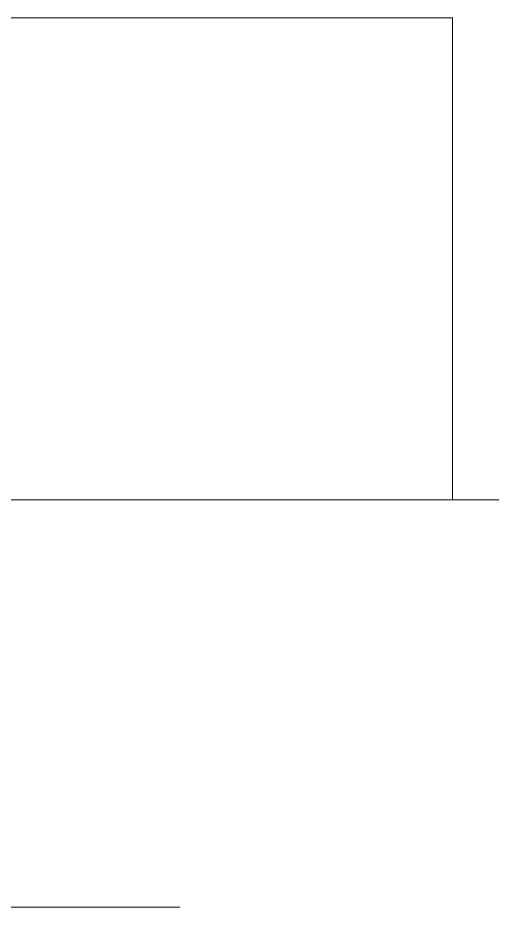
# Model space of a CAD drawing. Header units: millimetres. Extents: x -99196 to 15601, y -9661 to 93550.
# Drawn here: x -9085 to -8736, y 54900 to 55555 of the extents above; entities that cross this region are included whole.
import ezdxf

# ---------------------------------------------------------------- set-up
doc = ezdxf.new("R2010")
doc.units = ezdxf.units.MM
doc.linetypes.add('Centre', pattern=[31.75, 6.35, -4.7625, 15.875, -4.7625])
for name, color, linetype, lineweight in [('M-EQPM', 44, 'Continuous', 5), ('NET-THAY', 2, 'Continuous', 9), ('TRUC', 225, 'Continuous', 5)]:
    doc.layers.add(name, color=color, linetype=linetype, lineweight=lineweight)

# ---------------------------------------------------------------- blocks, each defined once
blk = doc.blocks.new('ALB-AC MAY LANH - Generic _Without Brackets_-1836009-MẶT ĐỨNG 14-1')
at = {"layer": 'M-EQPM'}
for p, q in [((-9635.52, 19255), (-8765.52, 19255)), ((-8765.52, 19255), (-8765.52, 18900))]:
    blk.add_line(p, q, dxfattribs=at)
blk = doc.blocks.new('A$C677B3655')
at = {"layer": 'NET-THAY'}
blk.add_line((-21428.26, 300), (-23628.26, 300), dxfattribs=at)
at = {"layer": 'M-EQPM'}
blk.add_blockref('ALB-AC MAY LANH - Generic _Without Brackets_-1836009-MẶT ĐỨNG 14-1', (-13327.74, -18600), dxfattribs=at)

msp = doc.modelspace()

# ---------------------------------------------------------------- linework, layer by layer
at = {"layer": 'TRUC', "linetype": 'Centre', "ltscale": 75}
msp.add_line((-99096.41, 54900), (15600.63, 54900), dxfattribs=at)

# ---------------------------------------------------------------- block references
at = {"layer": 'NET-THAY'}
msp.add_blockref('A$C677B3655', (13327.74, 54900), dxfattribs=at)

doc.saveas('drawing.dxf')
